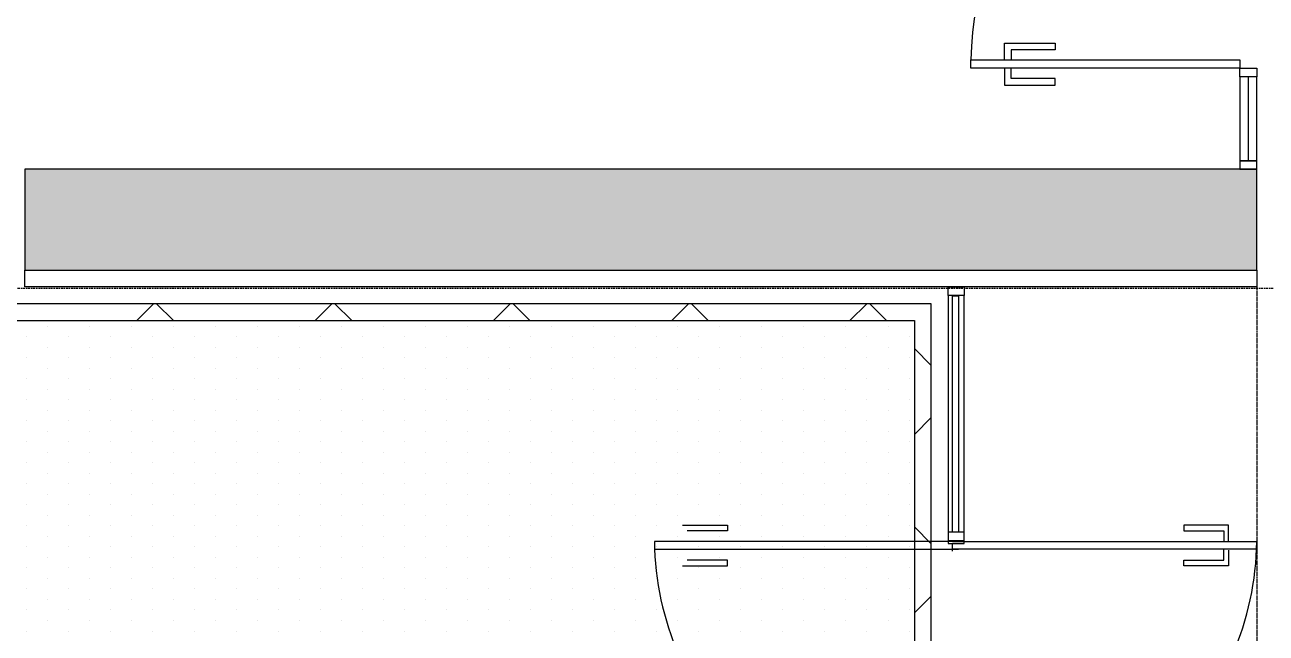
# Model space of a CAD drawing. Header units: millimetres. Extents: x 31778 to 54642, y 18502 to 28743.
# Drawn here: x 44005.1 to 44374.4, y 20845 to 21025.8 of the extents above; entities that cross this region are included whole.
import ezdxf

# ---------------------------------------------------------------- set-up
doc = ezdxf.new("R2010")
doc.units = ezdxf.units.MM
doc.linetypes.add('DASHED2', pattern=[0.375, 0.25, -0.125])
doc.linetypes.add('PROJECTION', pattern=[0.375, 0.25, -0.125])
doc.layers.add('Plan Archi', color=8, linetype='Continuous')

msp = doc.modelspace()

# ---------------------------------------------------------------- hatches: boundary and pattern name
at = {"layer": 'Plan Archi'}
h = msp.add_hatch(color=256, dxfattribs=at)
h.dxf.hatch_style = 1
h.paths.add_polyline_path([(44371.559, 20982.907), (44005.119, 20982.907), (44005.119, 20952.907), (44371.559, 20952.907)])

# ---------------------------------------------------------------- linework, layer by layer
for p, q in [((44296.559, 21015.407), (44296.559, 21020.407)), ((44296.559, 21020.407), (44311.559, 21020.407)), ((44311.559, 21018.407), (44298.559, 21018.407)), ((44298.559, 21018.407), (44298.559, 21015.407)), ((44311.559, 21020.407), (44311.559, 21018.407)), ((44286.559, 21012.907), (44286.559, 21015.407)), ((44286.559, 21015.407), (44366.559, 21015.407)), ((44366.559, 21015.407), (44366.559, 21012.907)), ((44366.559, 21012.907), (44286.559, 21012.907)), ((44296.559, 21012.907), (44296.559, 21007.907)), ((44298.559, 21009.907), (44298.559, 21012.907)), ((44366.559, 21012.907), (44371.559, 21012.907)), ((44366.559, 21010.407), (44366.559, 21012.907)), ((44371.559, 21010.407), (44366.559, 21010.407)), ((44366.559, 21010.407), (44366.559, 20985.407)), ((44371.559, 21010.407), (44366.559, 21010.407)), ((44369.059, 20985.407), (44369.059, 21010.407)), ((44371.559, 21012.907), (44371.559, 21010.407)), ((44371.559, 20985.407), (44371.559, 21010.407)), ((44296.559, 21007.907), (44311.559, 21007.907)), ((44311.559, 21009.907), (44298.559, 21009.907)), ((44311.559, 21007.907), (44311.559, 21009.907)), ((44366.559, 20985.407), (44371.559, 20985.407)), ((44371.559, 20985.407), (44366.559, 20985.407)), ((44366.559, 20985.407), (44366.559, 20982.907)), ((44371.559, 20982.907), (44371.559, 20985.407)), ((44371.559, 20982.907), (44005.119, 20982.907)), ((44005.119, 20982.907), (44005.119, 20952.907)), ((44366.559, 20982.907), (44371.559, 20982.907)), ((44371.559, 20952.907), (44371.559, 20982.907)), ((44005.119, 20952.907), (44371.559, 20952.907)), ((44005.119, 20952.907), (44371.559, 20952.907)), ((44005.119, 20947.907), (44005.119, 20952.907)), ((44371.559, 20952.907), (44371.559, 20947.907)), ((44371.559, 20947.907), (44005.119, 20947.907)), ((44279.75, 20945.38), (44279.75, 20947.907)), ((44279.75, 20947.907), (44284.51, 20947.907)), ((44284.51, 20947.907), (44284.51, 20945.38)), ((44279.75, 20945.38), (44279.75, 20871.677)), ((44284.51, 20945.38), (44279.75, 20945.38)), ((44281.089, 20875.019), (44281.089, 20945.232)), ((44281.089, 20945.232), (44282.874, 20945.232)), ((44282.874, 20945.232), (44282.874, 20875.019)), ((44284.51, 20871.677), (44284.51, 20945.38)), ((44274.75, 20942.907), (43493.266, 20942.907)), ((44043.439, 20942.907), (44038.439, 20937.907)), ((44044.308, 20942.907), (44049.308, 20937.907)), ((44096.472, 20942.907), (44091.472, 20937.907)), ((44097.341, 20942.907), (44102.341, 20937.907)), ((44149.505, 20942.907), (44144.505, 20937.907)), ((44150.374, 20942.907), (44155.374, 20937.907)), ((44202.538, 20942.907), (44197.538, 20937.907)), ((44203.407, 20942.907), (44208.407, 20937.907)), ((44255.571, 20942.907), (44250.571, 20937.907)), ((44256.44, 20942.907), (44261.44, 20937.907)), ((44274.75, 20632.078), (44274.75, 20942.907)), ((43980.119, 20937.907), (44269.75, 20937.907)), ((44269.75, 20937.907), (44269.75, 20637.078)), ((44005.626, 20933.127), (44005.626, 20933.127)), ((44011.876, 20936.252), (44011.876, 20936.252)), ((44018.126, 20933.127), (44018.126, 20933.127)), ((44024.376, 20936.252), (44024.376, 20936.252)), ((44030.626, 20933.127), (44030.626, 20933.127)), ((44036.876, 20936.252), (44036.876, 20936.252)), ((44043.126, 20933.127), (44043.126, 20933.127)), ((44049.376, 20936.252), (44049.376, 20936.252)), ((44055.626, 20933.127), (44055.626, 20933.127)), ((44061.876, 20936.252), (44061.876, 20936.252)), ((44068.126, 20933.127), (44068.126, 20933.127)), ((44074.376, 20936.252), (44074.376, 20936.252)), ((44080.626, 20933.127), (44080.626, 20933.127)), ((44086.876, 20936.252), (44086.876, 20936.252)), ((44093.126, 20933.127), (44093.126, 20933.127)), ((44099.376, 20936.252), (44099.376, 20936.252)), ((44105.626, 20933.127), (44105.626, 20933.127)), ((44111.876, 20936.252), (44111.876, 20936.252)), ((44118.126, 20933.127), (44118.126, 20933.127)), ((44124.376, 20936.252), (44124.376, 20936.252)), ((44130.626, 20933.127), (44130.626, 20933.127)), ((44136.876, 20936.252), (44136.876, 20936.252)), ((44143.126, 20933.127), (44143.126, 20933.127)), ((44149.376, 20936.252), (44149.376, 20936.252)), ((44155.626, 20933.127), (44155.626, 20933.127)), ((44161.876, 20936.252), (44161.876, 20936.252)), ((44168.126, 20933.127), (44168.126, 20933.127)), ((44174.376, 20936.252), (44174.376, 20936.252)), ((44180.626, 20933.127), (44180.626, 20933.127)), ((44186.876, 20936.252), (44186.876, 20936.252)), ((44193.126, 20933.127), (44193.126, 20933.127)), ((44199.376, 20936.252), (44199.376, 20936.252)), ((44205.626, 20933.127), (44205.626, 20933.127)), ((44211.876, 20936.252), (44211.876, 20936.252)), ((44218.126, 20933.127), (44218.126, 20933.127)), ((44224.376, 20936.252), (44224.376, 20936.252)), ((44230.626, 20933.127), (44230.626, 20933.127)), ((44236.876, 20936.252), (44236.876, 20936.252)), ((44243.126, 20933.127), (44243.126, 20933.127)), ((44249.376, 20936.252), (44249.376, 20936.252)), ((44255.626, 20933.127), (44255.626, 20933.127)), ((44261.876, 20936.252), (44261.876, 20936.252)), ((44268.126, 20933.127), (44268.126, 20933.127)), ((44011.876, 20930.002), (44011.876, 20930.002)), ((44024.376, 20930.002), (44024.376, 20930.002)), ((44036.876, 20930.002), (44036.876, 20930.002)), ((44049.376, 20930.002), (44049.376, 20930.002)), ((44061.876, 20930.002), (44061.876, 20930.002)), ((44074.376, 20930.002), (44074.376, 20930.002)), ((44086.876, 20930.002), (44086.876, 20930.002)), ((44099.376, 20930.002), (44099.376, 20930.002)), ((44111.876, 20930.002), (44111.876, 20930.002)), ((44124.376, 20930.002), (44124.376, 20930.002)), ((44136.876, 20930.002), (44136.876, 20930.002)), ((44149.376, 20930.002), (44149.376, 20930.002)), ((44161.876, 20930.002), (44161.876, 20930.002)), ((44174.376, 20930.002), (44174.376, 20930.002)), ((44186.876, 20930.002), (44186.876, 20930.002)), ((44199.376, 20930.002), (44199.376, 20930.002)), ((44211.876, 20930.002), (44211.876, 20930.002)), ((44224.376, 20930.002), (44224.376, 20930.002)), ((44236.876, 20930.002), (44236.876, 20930.002)), ((44249.376, 20930.002), (44249.376, 20930.002)), ((44261.876, 20930.002), (44261.876, 20930.002)), ((44269.75, 20929.596), (44274.75, 20924.596)), ((44005.626, 20926.877), (44005.626, 20926.877)), ((44018.126, 20926.877), (44018.126, 20926.877)), ((44030.626, 20926.877), (44030.626, 20926.877)), ((44043.126, 20926.877), (44043.126, 20926.877)), ((44055.626, 20926.877), (44055.626, 20926.877)), ((44068.126, 20926.877), (44068.126, 20926.877)), ((44080.626, 20926.877), (44080.626, 20926.877)), ((44093.126, 20926.877), (44093.126, 20926.877)), ((44105.626, 20926.877), (44105.626, 20926.877)), ((44118.126, 20926.877), (44118.126, 20926.877)), ((44130.626, 20926.877), (44130.626, 20926.877)), ((44143.126, 20926.877), (44143.126, 20926.877)), ((44155.626, 20926.877), (44155.626, 20926.877)), ((44168.126, 20926.877), (44168.126, 20926.877)), ((44180.626, 20926.877), (44180.626, 20926.877)), ((44193.126, 20926.877), (44193.126, 20926.877)), ((44205.626, 20926.877), (44205.626, 20926.877)), ((44218.126, 20926.877), (44218.126, 20926.877)), ((44230.626, 20926.877), (44230.626, 20926.877)), ((44243.126, 20926.877), (44243.126, 20926.877)), ((44255.626, 20926.877), (44255.626, 20926.877)), ((44268.126, 20926.877), (44268.126, 20926.877)), ((44011.876, 20923.752), (44011.876, 20923.752)), ((44024.376, 20923.752), (44024.376, 20923.752)), ((44036.876, 20923.752), (44036.876, 20923.752)), ((44049.376, 20923.752), (44049.376, 20923.752)), ((44061.876, 20923.752), (44061.876, 20923.752)), ((44074.376, 20923.752), (44074.376, 20923.752)), ((44086.876, 20923.752), (44086.876, 20923.752)), ((44099.376, 20923.752), (44099.376, 20923.752)), ((44111.876, 20923.752), (44111.876, 20923.752)), ((44124.376, 20923.752), (44124.376, 20923.752)), ((44136.876, 20923.752), (44136.876, 20923.752)), ((44149.376, 20923.752), (44149.376, 20923.752)), ((44161.876, 20923.752), (44161.876, 20923.752)), ((44174.376, 20923.752), (44174.376, 20923.752)), ((44186.876, 20923.752), (44186.876, 20923.752)), ((44199.376, 20923.752), (44199.376, 20923.752)), ((44211.876, 20923.752), (44211.876, 20923.752)), ((44224.376, 20923.752), (44224.376, 20923.752)), ((44236.876, 20923.752), (44236.876, 20923.752)), ((44249.376, 20923.752), (44249.376, 20923.752)), ((44261.876, 20923.752), (44261.876, 20923.752)), ((44005.626, 20920.627), (44005.626, 20920.627)), ((44018.126, 20920.627), (44018.126, 20920.627)), ((44030.626, 20920.627), (44030.626, 20920.627)), ((44043.126, 20920.627), (44043.126, 20920.627)), ((44055.626, 20920.627), (44055.626, 20920.627)), ((44068.126, 20920.627), (44068.126, 20920.627)), ((44080.626, 20920.627), (44080.626, 20920.627)), ((44093.126, 20920.627), (44093.126, 20920.627)), ((44105.626, 20920.627), (44105.626, 20920.627)), ((44118.126, 20920.627), (44118.126, 20920.627)), ((44130.626, 20920.627), (44130.626, 20920.627)), ((44143.126, 20920.627), (44143.126, 20920.627)), ((44155.626, 20920.627), (44155.626, 20920.627)), ((44168.126, 20920.627), (44168.126, 20920.627)), ((44180.626, 20920.627), (44180.626, 20920.627)), ((44193.126, 20920.627), (44193.126, 20920.627)), ((44205.626, 20920.627), (44205.626, 20920.627)), ((44218.126, 20920.627), (44218.126, 20920.627)), ((44230.626, 20920.627), (44230.626, 20920.627)), ((44243.126, 20920.627), (44243.126, 20920.627)), ((44255.626, 20920.627), (44255.626, 20920.627)), ((44268.126, 20920.627), (44268.126, 20920.627)), ((44005.626, 20914.377), (44005.626, 20914.377)), ((44011.876, 20917.502), (44011.876, 20917.502)), ((44018.126, 20914.377), (44018.126, 20914.377)), ((44024.376, 20917.502), (44024.376, 20917.502)), ((44030.626, 20914.377), (44030.626, 20914.377)), ((44036.876, 20917.502), (44036.876, 20917.502)), ((44043.126, 20914.377), (44043.126, 20914.377)), ((44049.376, 20917.502), (44049.376, 20917.502)), ((44055.626, 20914.377), (44055.626, 20914.377)), ((44061.876, 20917.502), (44061.876, 20917.502)), ((44068.126, 20914.377), (44068.126, 20914.377)), ((44074.376, 20917.502), (44074.376, 20917.502)), ((44080.626, 20914.377), (44080.626, 20914.377)), ((44086.876, 20917.502), (44086.876, 20917.502)), ((44093.126, 20914.377), (44093.126, 20914.377)), ((44099.376, 20917.502), (44099.376, 20917.502)), ((44105.626, 20914.377), (44105.626, 20914.377)), ((44111.876, 20917.502), (44111.876, 20917.502)), ((44118.126, 20914.377), (44118.126, 20914.377)), ((44124.376, 20917.502), (44124.376, 20917.502)), ((44130.626, 20914.377), (44130.626, 20914.377)), ((44136.876, 20917.502), (44136.876, 20917.502)), ((44143.126, 20914.377), (44143.126, 20914.377)), ((44149.376, 20917.502), (44149.376, 20917.502)), ((44155.626, 20914.377), (44155.626, 20914.377)), ((44161.876, 20917.502), (44161.876, 20917.502)), ((44168.126, 20914.377), (44168.126, 20914.377)), ((44174.376, 20917.502), (44174.376, 20917.502)), ((44180.626, 20914.377), (44180.626, 20914.377)), ((44186.876, 20917.502), (44186.876, 20917.502)), ((44193.126, 20914.377), (44193.126, 20914.377)), ((44199.376, 20917.502), (44199.376, 20917.502)), ((44205.626, 20914.377), (44205.626, 20914.377)), ((44211.876, 20917.502), (44211.876, 20917.502)), ((44218.126, 20914.377), (44218.126, 20914.377)), ((44224.376, 20917.502), (44224.376, 20917.502)), ((44230.626, 20914.377), (44230.626, 20914.377)), ((44236.876, 20917.502), (44236.876, 20917.502)), ((44243.126, 20914.377), (44243.126, 20914.377)), ((44249.376, 20917.502), (44249.376, 20917.502)), ((44255.626, 20914.377), (44255.626, 20914.377)), ((44261.876, 20917.502), (44261.876, 20917.502)), ((44268.126, 20914.377), (44268.126, 20914.377)), ((44011.876, 20911.252), (44011.876, 20911.252)), ((44024.376, 20911.252), (44024.376, 20911.252)), ((44036.876, 20911.252), (44036.876, 20911.252)), ((44049.376, 20911.252), (44049.376, 20911.252)), ((44061.876, 20911.252), (44061.876, 20911.252)), ((44074.376, 20911.252), (44074.376, 20911.252)), ((44086.876, 20911.252), (44086.876, 20911.252)), ((44099.376, 20911.252), (44099.376, 20911.252)), ((44111.876, 20911.252), (44111.876, 20911.252)), ((44124.376, 20911.252), (44124.376, 20911.252)), ((44136.876, 20911.252), (44136.876, 20911.252)), ((44149.376, 20911.252), (44149.376, 20911.252)), ((44161.876, 20911.252), (44161.876, 20911.252)), ((44174.376, 20911.252), (44174.376, 20911.252)), ((44186.876, 20911.252), (44186.876, 20911.252)), ((44199.376, 20911.252), (44199.376, 20911.252)), ((44211.876, 20911.252), (44211.876, 20911.252)), ((44224.376, 20911.252), (44224.376, 20911.252)), ((44236.876, 20911.252), (44236.876, 20911.252)), ((44249.376, 20911.252), (44249.376, 20911.252)), ((44261.876, 20911.252), (44261.876, 20911.252)), ((44005.626, 20908.127), (44005.626, 20908.127)), ((44018.126, 20908.127), (44018.126, 20908.127)), ((44030.626, 20908.127), (44030.626, 20908.127)), ((44043.126, 20908.127), (44043.126, 20908.127)), ((44055.626, 20908.127), (44055.626, 20908.127)), ((44068.126, 20908.127), (44068.126, 20908.127)), ((44080.626, 20908.127), (44080.626, 20908.127)), ((44093.126, 20908.127), (44093.126, 20908.127)), ((44105.626, 20908.127), (44105.626, 20908.127)), ((44118.126, 20908.127), (44118.126, 20908.127)), ((44130.626, 20908.127), (44130.626, 20908.127)), ((44143.126, 20908.127), (44143.126, 20908.127)), ((44155.626, 20908.127), (44155.626, 20908.127)), ((44168.126, 20908.127), (44168.126, 20908.127)), ((44180.626, 20908.127), (44180.626, 20908.127)), ((44193.126, 20908.127), (44193.126, 20908.127)), ((44205.626, 20908.127), (44205.626, 20908.127)), ((44218.126, 20908.127), (44218.126, 20908.127)), ((44230.626, 20908.127), (44230.626, 20908.127)), ((44243.126, 20908.127), (44243.126, 20908.127)), ((44255.626, 20908.127), (44255.626, 20908.127)), ((44268.126, 20908.127), (44268.126, 20908.127)), ((44274.75, 20909.053), (44269.75, 20904.053)), ((44011.876, 20905.002), (44011.876, 20905.002)), ((44024.376, 20905.002), (44024.376, 20905.002)), ((44036.876, 20905.002), (44036.876, 20905.002)), ((44049.376, 20905.002), (44049.376, 20905.002)), ((44061.876, 20905.002), (44061.876, 20905.002)), ((44074.376, 20905.002), (44074.376, 20905.002)), ((44086.876, 20905.002), (44086.876, 20905.002)), ((44099.376, 20905.002), (44099.376, 20905.002)), ((44111.876, 20905.002), (44111.876, 20905.002)), ((44124.376, 20905.002), (44124.376, 20905.002)), ((44136.876, 20905.002), (44136.876, 20905.002)), ((44149.376, 20905.002), (44149.376, 20905.002)), ((44161.876, 20905.002), (44161.876, 20905.002)), ((44174.376, 20905.002), (44174.376, 20905.002)), ((44186.876, 20905.002), (44186.876, 20905.002)), ((44199.376, 20905.002), (44199.376, 20905.002)), ((44211.876, 20905.002), (44211.876, 20905.002)), ((44224.376, 20905.002), (44224.376, 20905.002)), ((44236.876, 20905.002), (44236.876, 20905.002)), ((44249.376, 20905.002), (44249.376, 20905.002)), ((44261.876, 20905.002), (44261.876, 20905.002)), ((44005.626, 20901.877), (44005.626, 20901.877)), ((44018.126, 20901.877), (44018.126, 20901.877)), ((44030.626, 20901.877), (44030.626, 20901.877)), ((44043.126, 20901.877), (44043.126, 20901.877)), ((44055.626, 20901.877), (44055.626, 20901.877)), ((44068.126, 20901.877), (44068.126, 20901.877)), ((44080.626, 20901.877), (44080.626, 20901.877)), ((44093.126, 20901.877), (44093.126, 20901.877)), ((44105.626, 20901.877), (44105.626, 20901.877)), ((44118.126, 20901.877), (44118.126, 20901.877)), ((44130.626, 20901.877), (44130.626, 20901.877)), ((44143.126, 20901.877), (44143.126, 20901.877)), ((44155.626, 20901.877), (44155.626, 20901.877)), ((44168.126, 20901.877), (44168.126, 20901.877)), ((44180.626, 20901.877), (44180.626, 20901.877)), ((44193.126, 20901.877), (44193.126, 20901.877)), ((44205.626, 20901.877), (44205.626, 20901.877)), ((44218.126, 20901.877), (44218.126, 20901.877)), ((44230.626, 20901.877), (44230.626, 20901.877)), ((44243.126, 20901.877), (44243.126, 20901.877)), ((44255.626, 20901.877), (44255.626, 20901.877)), ((44268.126, 20901.877), (44268.126, 20901.877)), ((44011.876, 20898.752), (44011.876, 20898.752)), ((44024.376, 20898.752), (44024.376, 20898.752)), ((44036.876, 20898.752), (44036.876, 20898.752)), ((44049.376, 20898.752), (44049.376, 20898.752)), ((44061.876, 20898.752), (44061.876, 20898.752)), ((44074.376, 20898.752), (44074.376, 20898.752)), ((44086.876, 20898.752), (44086.876, 20898.752)), ((44099.376, 20898.752), (44099.376, 20898.752)), ((44111.876, 20898.752), (44111.876, 20898.752)), ((44124.376, 20898.752), (44124.376, 20898.752)), ((44136.876, 20898.752), (44136.876, 20898.752)), ((44149.376, 20898.752), (44149.376, 20898.752)), ((44161.876, 20898.752), (44161.876, 20898.752)), ((44174.376, 20898.752), (44174.376, 20898.752)), ((44186.876, 20898.752), (44186.876, 20898.752)), ((44199.376, 20898.752), (44199.376, 20898.752)), ((44211.876, 20898.752), (44211.876, 20898.752)), ((44224.376, 20898.752), (44224.376, 20898.752)), ((44236.876, 20898.752), (44236.876, 20898.752)), ((44249.376, 20898.752), (44249.376, 20898.752)), ((44261.876, 20898.752), (44261.876, 20898.752)), ((44005.626, 20895.627), (44005.626, 20895.627)), ((44011.876, 20892.502), (44011.876, 20892.502)), ((44018.126, 20895.627), (44018.126, 20895.627)), ((44024.376, 20892.502), (44024.376, 20892.502)), ((44030.626, 20895.627), (44030.626, 20895.627)), ((44036.876, 20892.502), (44036.876, 20892.502)), ((44043.126, 20895.627), (44043.126, 20895.627)), ((44049.376, 20892.502), (44049.376, 20892.502)), ((44055.626, 20895.627), (44055.626, 20895.627)), ((44061.876, 20892.502), (44061.876, 20892.502)), ((44068.126, 20895.627), (44068.126, 20895.627)), ((44074.376, 20892.502), (44074.376, 20892.502)), ((44080.626, 20895.627), (44080.626, 20895.627)), ((44086.876, 20892.502), (44086.876, 20892.502)), ((44093.126, 20895.627), (44093.126, 20895.627)), ((44099.376, 20892.502), (44099.376, 20892.502)), ((44105.626, 20895.627), (44105.626, 20895.627)), ((44111.876, 20892.502), (44111.876, 20892.502)), ((44118.126, 20895.627), (44118.126, 20895.627)), ((44124.376, 20892.502), (44124.376, 20892.502)), ((44130.626, 20895.627), (44130.626, 20895.627)), ((44136.876, 20892.502), (44136.876, 20892.502)), ((44143.126, 20895.627), (44143.126, 20895.627)), ((44149.376, 20892.502), (44149.376, 20892.502)), ((44155.626, 20895.627), (44155.626, 20895.627)), ((44161.876, 20892.502), (44161.876, 20892.502)), ((44168.126, 20895.627), (44168.126, 20895.627)), ((44174.376, 20892.502), (44174.376, 20892.502)), ((44180.626, 20895.627), (44180.626, 20895.627)), ((44186.876, 20892.502), (44186.876, 20892.502)), ((44193.126, 20895.627), (44193.126, 20895.627)), ((44199.376, 20892.502), (44199.376, 20892.502)), ((44205.626, 20895.627), (44205.626, 20895.627)), ((44211.876, 20892.502), (44211.876, 20892.502)), ((44218.126, 20895.627), (44218.126, 20895.627)), ((44224.376, 20892.502), (44224.376, 20892.502)), ((44230.626, 20895.627), (44230.626, 20895.627)), ((44236.876, 20892.502), (44236.876, 20892.502)), ((44243.126, 20895.627), (44243.126, 20895.627)), ((44249.376, 20892.502), (44249.376, 20892.502)), ((44255.626, 20895.627), (44255.626, 20895.627)), ((44261.876, 20892.502), (44261.876, 20892.502)), ((44268.126, 20895.627), (44268.126, 20895.627)), ((44005.626, 20889.377), (44005.626, 20889.377)), ((44018.126, 20889.377), (44018.126, 20889.377)), ((44030.626, 20889.377), (44030.626, 20889.377)), ((44043.126, 20889.377), (44043.126, 20889.377)), ((44055.626, 20889.377), (44055.626, 20889.377)), ((44068.126, 20889.377), (44068.126, 20889.377)), ((44080.626, 20889.377), (44080.626, 20889.377)), ((44093.126, 20889.377), (44093.126, 20889.377)), ((44105.626, 20889.377), (44105.626, 20889.377)), ((44118.126, 20889.377), (44118.126, 20889.377)), ((44130.626, 20889.377), (44130.626, 20889.377)), ((44143.126, 20889.377), (44143.126, 20889.377)), ((44155.626, 20889.377), (44155.626, 20889.377)), ((44168.126, 20889.377), (44168.126, 20889.377)), ((44180.626, 20889.377), (44180.626, 20889.377)), ((44193.126, 20889.377), (44193.126, 20889.377)), ((44205.626, 20889.377), (44205.626, 20889.377)), ((44218.126, 20889.377), (44218.126, 20889.377)), ((44230.626, 20889.377), (44230.626, 20889.377)), ((44243.126, 20889.377), (44243.126, 20889.377)), ((44255.626, 20889.377), (44255.626, 20889.377)), ((44268.126, 20889.377), (44268.126, 20889.377)), ((44011.876, 20886.252), (44011.876, 20886.252)), ((44024.376, 20886.252), (44024.376, 20886.252)), ((44036.876, 20886.252), (44036.876, 20886.252)), ((44049.376, 20886.252), (44049.376, 20886.252)), ((44061.876, 20886.252), (44061.876, 20886.252)), ((44074.376, 20886.252), (44074.376, 20886.252)), ((44086.876, 20886.252), (44086.876, 20886.252)), ((44099.376, 20886.252), (44099.376, 20886.252)), ((44111.876, 20886.252), (44111.876, 20886.252)), ((44124.376, 20886.252), (44124.376, 20886.252)), ((44136.876, 20886.252), (44136.876, 20886.252)), ((44149.376, 20886.252), (44149.376, 20886.252)), ((44161.876, 20886.252), (44161.876, 20886.252)), ((44174.376, 20886.252), (44174.376, 20886.252)), ((44186.876, 20886.252), (44186.876, 20886.252)), ((44199.376, 20886.252), (44199.376, 20886.252)), ((44211.876, 20886.252), (44211.876, 20886.252)), ((44224.376, 20886.252), (44224.376, 20886.252)), ((44236.876, 20886.252), (44236.876, 20886.252)), ((44249.376, 20886.252), (44249.376, 20886.252)), ((44261.876, 20886.252), (44261.876, 20886.252)), ((44005.626, 20883.127), (44005.626, 20883.127)), ((44018.126, 20883.127), (44018.126, 20883.127)), ((44030.626, 20883.127), (44030.626, 20883.127)), ((44043.126, 20883.127), (44043.126, 20883.127)), ((44055.626, 20883.127), (44055.626, 20883.127)), ((44068.126, 20883.127), (44068.126, 20883.127)), ((44080.626, 20883.127), (44080.626, 20883.127)), ((44093.126, 20883.127), (44093.126, 20883.127)), ((44105.626, 20883.127), (44105.626, 20883.127)), ((44118.126, 20883.127), (44118.126, 20883.127)), ((44130.626, 20883.127), (44130.626, 20883.127)), ((44143.126, 20883.127), (44143.126, 20883.127)), ((44155.626, 20883.127), (44155.626, 20883.127)), ((44168.126, 20883.127), (44168.126, 20883.127)), ((44180.626, 20883.127), (44180.626, 20883.127)), ((44193.126, 20883.127), (44193.126, 20883.127)), ((44205.626, 20883.127), (44205.626, 20883.127)), ((44218.126, 20883.127), (44218.126, 20883.127)), ((44230.626, 20883.127), (44230.626, 20883.127)), ((44243.126, 20883.127), (44243.126, 20883.127)), ((44255.626, 20883.127), (44255.626, 20883.127)), ((44268.126, 20883.127), (44268.126, 20883.127)), ((44011.876, 20880.002), (44011.876, 20880.002)), ((44024.376, 20880.002), (44024.376, 20880.002)), ((44036.876, 20880.002), (44036.876, 20880.002)), ((44049.376, 20880.002), (44049.376, 20880.002)), ((44061.876, 20880.002), (44061.876, 20880.002)), ((44074.376, 20880.002), (44074.376, 20880.002)), ((44086.876, 20880.002), (44086.876, 20880.002)), ((44099.376, 20880.002), (44099.376, 20880.002)), ((44111.876, 20880.002), (44111.876, 20880.002)), ((44124.376, 20880.002), (44124.376, 20880.002)), ((44136.876, 20880.002), (44136.876, 20880.002)), ((44149.376, 20880.002), (44149.376, 20880.002)), ((44161.876, 20880.002), (44161.876, 20880.002)), ((44174.376, 20880.002), (44174.376, 20880.002)), ((44186.876, 20880.002), (44186.876, 20880.002)), ((44199.376, 20880.002), (44199.376, 20880.002)), ((44211.876, 20880.002), (44211.876, 20880.002)), ((44224.376, 20880.002), (44224.376, 20880.002)), ((44236.876, 20880.002), (44236.876, 20880.002)), ((44249.376, 20880.002), (44249.376, 20880.002)), ((44261.876, 20880.002), (44261.876, 20880.002)), ((44005.626, 20876.877), (44005.626, 20876.877)), ((44011.876, 20873.752), (44011.876, 20873.752)), ((44018.126, 20876.877), (44018.126, 20876.877)), ((44024.376, 20873.752), (44024.376, 20873.752)), ((44030.626, 20876.877), (44030.626, 20876.877)), ((44036.876, 20873.752), (44036.876, 20873.752)), ((44043.126, 20876.877), (44043.126, 20876.877)), ((44049.376, 20873.752), (44049.376, 20873.752)), ((44055.626, 20876.877), (44055.626, 20876.877)), ((44061.876, 20873.752), (44061.876, 20873.752)), ((44068.126, 20876.877), (44068.126, 20876.877)), ((44074.376, 20873.752), (44074.376, 20873.752)), ((44080.626, 20876.877), (44080.626, 20876.877)), ((44086.876, 20873.752), (44086.876, 20873.752)), ((44093.126, 20876.877), (44093.126, 20876.877)), ((44099.376, 20873.752), (44099.376, 20873.752)), ((44105.626, 20876.877), (44105.626, 20876.877)), ((44111.876, 20873.752), (44111.876, 20873.752)), ((44118.126, 20876.877), (44118.126, 20876.877)), ((44124.376, 20873.752), (44124.376, 20873.752)), ((44130.626, 20876.877), (44130.626, 20876.877)), ((44136.876, 20873.752), (44136.876, 20873.752)), ((44143.126, 20876.877), (44143.126, 20876.877)), ((44149.376, 20873.752), (44149.376, 20873.752)), ((44155.626, 20876.877), (44155.626, 20876.877)), ((44161.876, 20873.752), (44161.876, 20873.752)), ((44168.126, 20876.877), (44168.126, 20876.877)), ((44174.376, 20873.752), (44174.376, 20873.752)), ((44180.626, 20876.877), (44180.626, 20876.877)), ((44186.876, 20873.752), (44186.876, 20873.752)), ((44193.126, 20876.877), (44193.126, 20876.877)), ((44199.376, 20873.752), (44199.376, 20873.752)), ((44200.761, 20877.12), (44214.115, 20877.12)), ((44214.115, 20875.411), (44202.167, 20875.411)), ((44205.626, 20876.877), (44205.626, 20876.877)), ((44211.876, 20873.752), (44211.876, 20873.752)), ((44214.115, 20877.12), (44214.115, 20875.411)), ((44218.126, 20876.877), (44218.126, 20876.877)), ((44224.376, 20873.752), (44224.376, 20873.752)), ((44230.626, 20876.877), (44230.626, 20876.877)), ((44236.876, 20873.752), (44236.876, 20873.752)), ((44243.126, 20876.877), (44243.126, 20876.877)), ((44249.376, 20873.752), (44249.376, 20873.752)), ((44255.626, 20876.877), (44255.626, 20876.877)), ((44261.876, 20873.752), (44261.876, 20873.752)), ((44268.126, 20876.877), (44268.126, 20876.877)), ((44269.75, 20876.563), (44274.75, 20871.563)), ((44279.75, 20875.019), (44279.75, 20872.492)), ((44284.51, 20875.019), (44279.75, 20875.019)), ((44284.51, 20872.492), (44284.51, 20875.019)), ((44363.201, 20877.12), (44349.848, 20877.12)), ((44349.848, 20877.12), (44349.848, 20875.411)), ((44349.848, 20875.411), (44361.796, 20875.411)), ((44361.796, 20875.411), (44361.796, 20872.296)), ((44363.201, 20872.397), (44363.201, 20877.12)), ((44005.626, 20870.627), (44005.626, 20870.627)), ((44018.126, 20870.627), (44018.126, 20870.627)), ((44030.626, 20870.627), (44030.626, 20870.627)), ((44043.126, 20870.627), (44043.126, 20870.627)), ((44055.626, 20870.627), (44055.626, 20870.627)), ((44068.126, 20870.627), (44068.126, 20870.627)), ((44080.626, 20870.627), (44080.626, 20870.627)), ((44093.126, 20870.627), (44093.126, 20870.627)), ((44105.626, 20870.627), (44105.626, 20870.627)), ((44118.126, 20870.627), (44118.126, 20870.627)), ((44130.626, 20870.627), (44130.626, 20870.627)), ((44143.126, 20870.627), (44143.126, 20870.627)), ((44155.626, 20870.627), (44155.626, 20870.627)), ((44168.126, 20870.627), (44168.126, 20870.627)), ((44180.626, 20870.627), (44180.626, 20870.627)), ((44282.86, 20872.195), (44192.404, 20872.195)), ((44192.404, 20869.906), (44282.86, 20869.906)), ((44193.126, 20870.627), (44193.126, 20870.627)), ((44205.626, 20870.627), (44205.626, 20870.627)), ((44218.126, 20870.627), (44218.126, 20870.627)), ((44230.626, 20870.627), (44230.626, 20870.627)), ((44243.126, 20870.627), (44243.126, 20870.627)), ((44255.626, 20870.627), (44255.626, 20870.627)), ((44268.126, 20870.627), (44268.126, 20870.627)), ((44279.75, 20872.492), (44284.51, 20872.492)), ((44279.75, 20871.677), (44284.51, 20871.677)), ((44281.102, 20872.195), (44371.559, 20872.195)), ((44281.102, 20869.388), (44281.102, 20871.677)), ((44371.559, 20869.906), (44281.102, 20869.906)), ((44371.559, 20872.195), (44371.559, 20869.906)), ((44371.559, 20869.906), (44371.559, 20872.195)), ((44011.876, 20867.502), (44011.876, 20867.502)), ((44024.376, 20867.502), (44024.376, 20867.502)), ((44036.876, 20867.502), (44036.876, 20867.502)), ((44049.376, 20867.502), (44049.376, 20867.502)), ((44061.876, 20867.502), (44061.876, 20867.502)), ((44074.376, 20867.502), (44074.376, 20867.502)), ((44086.876, 20867.502), (44086.876, 20867.502)), ((44099.376, 20867.502), (44099.376, 20867.502)), ((44111.876, 20867.502), (44111.876, 20867.502)), ((44124.376, 20867.502), (44124.376, 20867.502)), ((44136.876, 20867.502), (44136.876, 20867.502)), ((44149.376, 20867.502), (44149.376, 20867.502)), ((44161.876, 20867.502), (44161.876, 20867.502)), ((44174.376, 20867.502), (44174.376, 20867.502)), ((44186.876, 20867.502), (44186.876, 20867.502)), ((44199.376, 20867.502), (44199.376, 20867.502)), ((44214.115, 20866.69), (44202.167, 20866.69)), ((44211.876, 20867.502), (44211.876, 20867.502)), ((44214.115, 20864.981), (44214.115, 20866.69)), ((44224.376, 20867.502), (44224.376, 20867.502)), ((44236.876, 20867.502), (44236.876, 20867.502)), ((44249.376, 20867.502), (44249.376, 20867.502)), ((44261.876, 20867.502), (44261.876, 20867.502)), ((44349.848, 20866.69), (44361.796, 20866.69)), ((44349.848, 20864.981), (44349.848, 20866.69)), ((44361.796, 20866.69), (44361.796, 20869.805)), ((44363.201, 20869.704), (44363.201, 20864.981)), ((44005.626, 20864.377), (44005.626, 20864.377)), ((44018.126, 20864.377), (44018.126, 20864.377)), ((44030.626, 20864.377), (44030.626, 20864.377)), ((44043.126, 20864.377), (44043.126, 20864.377)), ((44055.626, 20864.377), (44055.626, 20864.377)), ((44068.126, 20864.377), (44068.126, 20864.377)), ((44080.626, 20864.377), (44080.626, 20864.377)), ((44093.126, 20864.377), (44093.126, 20864.377)), ((44105.626, 20864.377), (44105.626, 20864.377)), ((44118.126, 20864.377), (44118.126, 20864.377)), ((44130.626, 20864.377), (44130.626, 20864.377)), ((44143.126, 20864.377), (44143.126, 20864.377)), ((44155.626, 20864.377), (44155.626, 20864.377)), ((44168.126, 20864.377), (44168.126, 20864.377)), ((44180.626, 20864.377), (44180.626, 20864.377)), ((44193.126, 20864.377), (44193.126, 20864.377)), ((44200.761, 20864.981), (44214.115, 20864.981)), ((44205.626, 20864.377), (44205.626, 20864.377)), ((44218.126, 20864.377), (44218.126, 20864.377)), ((44230.626, 20864.377), (44230.626, 20864.377)), ((44243.126, 20864.377), (44243.126, 20864.377)), ((44255.626, 20864.377), (44255.626, 20864.377)), ((44268.126, 20864.377), (44268.126, 20864.377)), ((44363.201, 20864.981), (44349.848, 20864.981)), ((44011.876, 20861.252), (44011.876, 20861.252)), ((44024.376, 20861.252), (44024.376, 20861.252)), ((44036.876, 20861.252), (44036.876, 20861.252)), ((44049.376, 20861.252), (44049.376, 20861.252)), ((44061.876, 20861.252), (44061.876, 20861.252)), ((44074.376, 20861.252), (44074.376, 20861.252)), ((44086.876, 20861.252), (44086.876, 20861.252)), ((44099.376, 20861.252), (44099.376, 20861.252)), ((44111.876, 20861.252), (44111.876, 20861.252)), ((44124.376, 20861.252), (44124.376, 20861.252)), ((44136.876, 20861.252), (44136.876, 20861.252)), ((44149.376, 20861.252), (44149.376, 20861.252)), ((44161.876, 20861.252), (44161.876, 20861.252)), ((44174.376, 20861.252), (44174.376, 20861.252)), ((44186.876, 20861.252), (44186.876, 20861.252)), ((44199.376, 20861.252), (44199.376, 20861.252)), ((44211.876, 20861.252), (44211.876, 20861.252)), ((44224.376, 20861.252), (44224.376, 20861.252)), ((44236.876, 20861.252), (44236.876, 20861.252)), ((44249.376, 20861.252), (44249.376, 20861.252)), ((44261.876, 20861.252), (44261.876, 20861.252)), ((44005.626, 20858.127), (44005.626, 20858.127)), ((44018.126, 20858.127), (44018.126, 20858.127)), ((44030.626, 20858.127), (44030.626, 20858.127)), ((44043.126, 20858.127), (44043.126, 20858.127)), ((44055.626, 20858.127), (44055.626, 20858.127)), ((44068.126, 20858.127), (44068.126, 20858.127)), ((44080.626, 20858.127), (44080.626, 20858.127)), ((44093.126, 20858.127), (44093.126, 20858.127)), ((44105.626, 20858.127), (44105.626, 20858.127)), ((44118.126, 20858.127), (44118.126, 20858.127)), ((44130.626, 20858.127), (44130.626, 20858.127)), ((44143.126, 20858.127), (44143.126, 20858.127)), ((44155.626, 20858.127), (44155.626, 20858.127)), ((44168.126, 20858.127), (44168.126, 20858.127)), ((44180.626, 20858.127), (44180.626, 20858.127)), ((44193.126, 20858.127), (44193.126, 20858.127)), ((44205.626, 20858.127), (44205.626, 20858.127)), ((44218.126, 20858.127), (44218.126, 20858.127)), ((44230.626, 20858.127), (44230.626, 20858.127)), ((44243.126, 20858.127), (44243.126, 20858.127)), ((44255.626, 20858.127), (44255.626, 20858.127)), ((44268.126, 20858.127), (44268.126, 20858.127)), ((44274.75, 20856.02), (44269.75, 20851.02)), ((44005.626, 20851.877), (44005.626, 20851.877)), ((44011.876, 20855.002), (44011.876, 20855.002)), ((44018.126, 20851.877), (44018.126, 20851.877)), ((44024.376, 20855.002), (44024.376, 20855.002)), ((44030.626, 20851.877), (44030.626, 20851.877)), ((44036.876, 20855.002), (44036.876, 20855.002)), ((44043.126, 20851.877), (44043.126, 20851.877)), ((44049.376, 20855.002), (44049.376, 20855.002)), ((44055.626, 20851.877), (44055.626, 20851.877)), ((44061.876, 20855.002), (44061.876, 20855.002)), ((44068.126, 20851.877), (44068.126, 20851.877)), ((44074.376, 20855.002), (44074.376, 20855.002)), ((44080.626, 20851.877), (44080.626, 20851.877)), ((44086.876, 20855.002), (44086.876, 20855.002)), ((44093.126, 20851.877), (44093.126, 20851.877)), ((44099.376, 20855.002), (44099.376, 20855.002)), ((44105.626, 20851.877), (44105.626, 20851.877)), ((44111.876, 20855.002), (44111.876, 20855.002)), ((44118.126, 20851.877), (44118.126, 20851.877)), ((44124.376, 20855.002), (44124.376, 20855.002)), ((44130.626, 20851.877), (44130.626, 20851.877)), ((44136.876, 20855.002), (44136.876, 20855.002)), ((44143.126, 20851.877), (44143.126, 20851.877)), ((44149.376, 20855.002), (44149.376, 20855.002)), ((44155.626, 20851.877), (44155.626, 20851.877)), ((44161.876, 20855.002), (44161.876, 20855.002)), ((44168.126, 20851.877), (44168.126, 20851.877)), ((44174.376, 20855.002), (44174.376, 20855.002)), ((44180.626, 20851.877), (44180.626, 20851.877)), ((44186.876, 20855.002), (44186.876, 20855.002)), ((44193.126, 20851.877), (44193.126, 20851.877)), ((44199.376, 20855.002), (44199.376, 20855.002)), ((44205.626, 20851.877), (44205.626, 20851.877)), ((44211.876, 20855.002), (44211.876, 20855.002)), ((44218.126, 20851.877), (44218.126, 20851.877)), ((44224.376, 20855.002), (44224.376, 20855.002)), ((44230.626, 20851.877), (44230.626, 20851.877)), ((44236.876, 20855.002), (44236.876, 20855.002)), ((44243.126, 20851.877), (44243.126, 20851.877)), ((44249.376, 20855.002), (44249.376, 20855.002)), ((44255.626, 20851.877), (44255.626, 20851.877)), ((44261.876, 20855.002), (44261.876, 20855.002)), ((44268.126, 20851.877), (44268.126, 20851.877)), ((44011.876, 20848.752), (44011.876, 20848.752)), ((44024.376, 20848.752), (44024.376, 20848.752)), ((44036.876, 20848.752), (44036.876, 20848.752)), ((44049.376, 20848.752), (44049.376, 20848.752)), ((44061.876, 20848.752), (44061.876, 20848.752)), ((44074.376, 20848.752), (44074.376, 20848.752)), ((44086.876, 20848.752), (44086.876, 20848.752)), ((44099.376, 20848.752), (44099.376, 20848.752)), ((44111.876, 20848.752), (44111.876, 20848.752)), ((44124.376, 20848.752), (44124.376, 20848.752)), ((44136.876, 20848.752), (44136.876, 20848.752)), ((44149.376, 20848.752), (44149.376, 20848.752)), ((44161.876, 20848.752), (44161.876, 20848.752)), ((44174.376, 20848.752), (44174.376, 20848.752)), ((44186.876, 20848.752), (44186.876, 20848.752)), ((44199.376, 20848.752), (44199.376, 20848.752)), ((44211.876, 20848.752), (44211.876, 20848.752)), ((44224.376, 20848.752), (44224.376, 20848.752)), ((44236.876, 20848.752), (44236.876, 20848.752)), ((44249.376, 20848.752), (44249.376, 20848.752)), ((44261.876, 20848.752), (44261.876, 20848.752)), ((44005.626, 20845.627), (44005.626, 20845.627)), ((44018.126, 20845.627), (44018.126, 20845.627)), ((44030.626, 20845.627), (44030.626, 20845.627)), ((44043.126, 20845.627), (44043.126, 20845.627)), ((44055.626, 20845.627), (44055.626, 20845.627)), ((44068.126, 20845.627), (44068.126, 20845.627)), ((44080.626, 20845.627), (44080.626, 20845.627)), ((44093.126, 20845.627), (44093.126, 20845.627)), ((44105.626, 20845.627), (44105.626, 20845.627)), ((44118.126, 20845.627), (44118.126, 20845.627)), ((44130.626, 20845.627), (44130.626, 20845.627)), ((44143.126, 20845.627), (44143.126, 20845.627)), ((44155.626, 20845.627), (44155.626, 20845.627)), ((44168.126, 20845.627), (44168.126, 20845.627)), ((44180.626, 20845.627), (44180.626, 20845.627)), ((44193.126, 20845.627), (44193.126, 20845.627)), ((44205.626, 20845.627), (44205.626, 20845.627)), ((44218.126, 20845.627), (44218.126, 20845.627)), ((44230.626, 20845.627), (44230.626, 20845.627)), ((44243.126, 20845.627), (44243.126, 20845.627)), ((44255.626, 20845.627), (44255.626, 20845.627)), ((44268.126, 20845.627), (44268.126, 20845.627))]:
    msp.add_line(p, q, dxfattribs=at)
at = {"layer": 'Plan Archi', "linetype": 'PROJECTION', "ltscale": 2}
msp.add_line((43760.144, 20947.492), (44795.152, 20947.492), dxfattribs=at)
at = {"layer": 'Plan Archi', "linetype": 'DASHED2'}
msp.add_line((44371.559, 20947.907), (44371.559, 20627.078), dxfattribs=at)
at = {"layer": 'Plan Archi'}
for centre, radius, start, end in [((44366.559, 21015.407), 80, 90, 180), ((44278.102, 20873.062), 85.702, 180.57927, 273.18306), ((44285.861, 20873.062), 85.702, 266.81694, 359.42073)]:
    msp.add_arc(centre, radius, start, end, dxfattribs=at)

doc.saveas('drawing.dxf')
